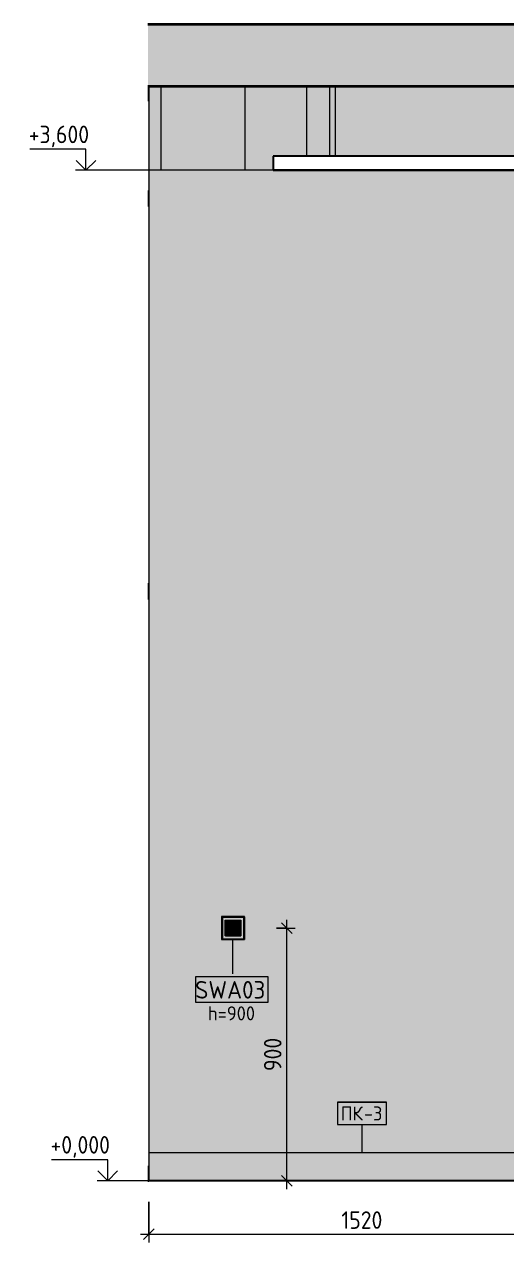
# Model space of a CAD drawing. Header units: millimetres. Extents: x 855 to 84199, y -1987 to 21700.
# Drawn here: x 40088 to 41805, y -221 to 4120 of the extents above; entities that cross this region are included whole.
import ezdxf

# ---------------------------------------------------------------- set-up
doc = ezdxf.new("R2010")
doc.units = ezdxf.units.MM
for name, color, linetype, lineweight in [('A-ANNO-DIMS', 7, 'Continuous', 9), ('A-ANNO-DIMS-25', 7, 'Continuous', 9), ('A-DETL', 7, 'Continuous', 9), ('A-FLOR', 7, 'Continuous', 9), ('A-GENM', 7, 'Continuous', 9), ('A-GENM-IDEN', 7, 'Continuous', 9), ('A-GLAZ-CWMG', 7, 'Continuous', 9), ('A-GLAZ-CWMG-2', 7, 'Continuous', 30), ('A-WALL-PATT', 7, 'Continuous', 9), ('E-ELEC-FIXT-IDEN', 7, 'Continuous', 9), ('G-ANNO-DIMS', 7, 'Continuous', 9), ('G-ANNO-DIMS-1', 7, 'Continuous', 20), ('I-WALL', 7, 'Continuous', 9), ('S-COLS', 7, 'Continuous', 9), ('Электрические приборы', 7, 'Continuous', 9)]:
    doc.layers.add(name, color=color, linetype=linetype, lineweight=lineweight)
for name, color, linetype, lineweight, true_color in [('A-CLNG-FNSH-1', 7, 'Continuous', 30, 0x3c3c3c), ('A-FLOR-1', 7, 'Continuous', 9, 0x787878), ('A-FLOR-FNSH-1', 7, 'Continuous', 40, 0x3c3c3c), ('A-FLOR-FNSH-2', 7, 'Continuous', 30, 0x3c3c3c), ('A-WALL-4', 7, 'Continuous', 30, 0x3c3c3c)]:
    doc.layers.add(name, color=color, linetype=linetype, lineweight=lineweight, true_color=true_color)
doc.styles.add('GOST Common_6', font='GOST_Common.ttf', dxfattribs={"height": 50})
doc.styles.add('GOST Common_7', font='GOST_Common.ttf', dxfattribs={"height": 62.5})
doc.styles.add('ISOCPEUR_2', font='isocpeur.ttf', dxfattribs={"width": 0.9, "height": 62.5})
doc.dimstyles.new('ISO-2_5_0_9К_БОЛЬШОЙ_1', dxfattribs={"dimscale": 304.8, "dimtxt": 62.248823, "dimasz": 0.123031, "dimexe": 0.098425, "dimexo": 0.246063, "dimgap": 0, "dimtad": 1, "dimdec": 0, "dimrnd": 10, "dimzin": 0, "dimdsep": 46, "dimtxsty": 'ISOCPEUR_2', "dimblk1": 'OBLIQUE', "dimblk2": 'OBLIQUE', "dimsah": 1, "dimcen": 0.09, "dimdle": 0.098425, "dimazin": 0, "dimtfac": 1, "dimtdec": 4, "dimtix": 1, "dimtmove": 0, "dimatfit": 3, "dimfxl": 1, "dimtvp": 1, "dimtolj": 1, "dimtzin": 0, "dimarcsym": 2})

# ---------------------------------------------------------------- blocks, each defined once
blk = doc.blocks.new('Прямоугольный импост - Импост структурный с накладкой - 160мм Темный-32352618-Развертка 1_60-2')
at = {"layer": 'A-GLAZ-CWMG-2'}
for p, q in [((13557, 50), (13553.8, 50)), ((13557, 0), (13557, 50)), ((13553.8, 0), (13557, 0))]:
    blk.add_line(p, q, dxfattribs=at)
blk = doc.blocks.new('Прямоугольный импост - Импост структурный с накладкой - 160мм Темный-32352619-Развертка 1_60-2')
at = {"layer": 'A-GLAZ-CWMG-2'}
for p, q in [((13557, 3900), (13553.8, 3900)), ((13557, 3850), (13557, 3900)), ((13553.8, 3850), (13557, 3850))]:
    blk.add_line(p, q, dxfattribs=at)
blk = doc.blocks.new('Прямоугольный импост - Импост структурный с накладкой - 160мм Темный-30755591-Развертка 1_60-2')
at = {"layer": 'A-GLAZ-CWMG'}
blk.add_hatch(color=256, dxfattribs=at).paths.add_polyline_path([(13553.8, 50), (13557, 50), (13557, 2075), (13553.8, 2075), (13553.8, 100)])
blk.add_line((13557, 2075), (13557, 50), dxfattribs=at)
blk = doc.blocks.new('Прямоугольный импост - Импост структурный с накладкой - 160мм Темный-32352621-Развертка 1_60-2')
at = {"layer": 'A-GLAZ-CWMG-2'}
for p, q in [((13557, 2125), (13553.8, 2125)), ((13557, 2075), (13557, 2125)), ((13553.8, 2075), (13557, 2075))]:
    blk.add_line(p, q, dxfattribs=at)
blk = doc.blocks.new('Прямоугольный импост - Импост структурный с накладкой - 160мм Темный-32352604-Развертка 1_60-2')
at = {"layer": 'A-GLAZ-CWMG'}
blk.add_hatch(color=256, dxfattribs=at).paths.add_polyline_path([(13553.8, 2125), (13557, 2125), (13557, 3475), (13553.8, 3475), (13553.8, 2768.1)])
blk.add_line((13557, 3475), (13557, 2125), dxfattribs=at)
blk = doc.blocks.new('Плинтус - Плинтус керамогранит бежевый-33067102-Развертка 1_60-2')
at = {"layer": 'A-GENM'}
blk.add_hatch(color=256, dxfattribs=at).paths.add_polyline_path([(14003.7, 0), (15064, 0), (15064, 2), (15075, 2), (15075, 100), (13557, 100), (13557, 0), (13900, 0)])
for p, q in [((13557, 100), (15075, 100)), ((15075, 100), (15075, 2))]:
    blk.add_line(p, q, dxfattribs=at)
blk = doc.blocks.new('Switch1 - Svitch х2-27451159-Развертка 1_60-2')
at = {"layer": 'Электрические приборы'}
h = blk.add_hatch(color=256, dxfattribs=at)
h.paths.add_polyline_path([(13816, 859), (13898, 859), (13898, 941), (13816, 941), (13816, 862)])
h.paths.add_polyline_path([(13897, 860), (13817, 860), (13817, 940), (13897, 940), (13897, 862)])
h = blk.add_hatch(color=256, dxfattribs=at)
h.paths.add_polyline_path([(13895, 862), (13895, 938), (13819, 938), (13819, 862), (13884, 862)])
h.paths.add_polyline_path([(13885, 872), (13829, 872), (13829, 928), (13885, 928), (13885, 873)])
blk.add_hatch(color=256, dxfattribs=at).paths.add_polyline_path([(13830, 873), (13884, 873), (13884, 927), (13830, 927)])
for p, q in [((13898, 941), (13816, 941)), ((13816, 941), (13816, 859)), ((13817, 860), (13817, 940)), ((13817, 940), (13897, 940)), ((13895, 938), (13819, 938)), ((13819, 938), (13819, 862)), ((13895, 938), (13819, 938)), ((13819, 938), (13819, 862)), ((13829, 872), (13829, 928)), ((13829, 928), (13885, 928)), ((13829, 872), (13829, 928)), ((13829, 928), (13885, 928)), ((13856, 927), (13830, 927)), ((13830, 927), (13830, 873)), ((13884, 927), (13830, 927)), ((13830, 927), (13830, 873)), ((13856, 873), (13856, 927)), ((13858, 927), (13858, 873)), ((13884, 927), (13858, 927)), ((13884, 873), (13884, 927)), ((13884, 873), (13884, 927)), ((13885, 928), (13885, 872)), ((13885, 928), (13885, 872)), ((13895, 862), (13895, 938)), ((13895, 862), (13895, 938)), ((13897, 940), (13897, 860)), ((13898, 859), (13898, 941)), ((13885, 872), (13829, 872)), ((13885, 872), (13829, 872)), ((13830, 873), (13856, 873)), ((13830, 873), (13884, 873)), ((13858, 873), (13884, 873)), ((13816, 859), (13898, 859)), ((13897, 860), (13817, 860)), ((13819, 862), (13895, 862)), ((13819, 862), (13895, 862))]:
    blk.add_line(p, q, dxfattribs=at)
blk = doc.blocks.new('Прямоугольный импост - Импост структурный с накладкой - 160мм Темный-32352605-Развертка 1_60-2')
at = {"layer": 'A-GLAZ-CWMG'}
blk.add_hatch(color=256, dxfattribs=at).paths.add_polyline_path([(13553.8, 3525), (13557, 3525), (13557, 3850), (13553.8, 3850), (13553.8, 3600)])
blk.add_line((13557, 3850), (13557, 3525), dxfattribs=at)
blk = doc.blocks.new('М_силовых электроприборов_РАЗВЕРТКИ - Типоразмер_примечание-27444908-Развертка 1_60-2')
at = {"layer": 'E-ELEC-FIXT-IDEN'}
for p, q in [((13981.3, 726), (13723, 726)), ((13723, 726), (13723, 636)), ((13981.3, 636), (13981.3, 726)), ((13723, 636), (13981.3, 636))]:
    blk.add_line(p, q, dxfattribs=at)
blk = doc.blocks.new('Mark Reiling - Mark Reiling-26174330-Развертка 1_60-2')
at = {"layer": 'A-GENM-IDEN'}
for p, q in [((14229.3, 279.6), (14229.3, 200.8)), ((14229.3, 279.6), (14402.7, 279.6)), ((14402.7, 279.6), (14229.3, 279.6)), ((14229.3, 279.6), (14229.3, 200.8)), ((14402.7, 200.8), (14402.7, 279.6)), ((14402.7, 200.8), (14402.7, 279.6)), ((14229.3, 200.8), (14402.7, 200.8)), ((14229.3, 200.8), (14402.7, 200.8))]:
    blk.add_line(p, q, dxfattribs=at)
blk = doc.blocks.new('DIMBLOCK37-Развертка 1_60-2')
at = {"layer": 'A-ANNO-DIMS-25', "lineweight": 20}
for p, q in [((41022.7, 900), (41004, 918.7)), ((41022.7, 900), (41041.5, 881.2)), ((41022.7, 0), (41004, 18.8)), ((41022.7, 0), (41041.5, -18.8))]:
    blk.add_line(p, q, dxfattribs=at)
at = {"layer": 'A-ANNO-DIMS-25'}
for p, q in [((41022.7, -30), (41022.7, 930)), ((40986.3, 900), (41052.7, 900)), ((41022.7, 900), (40986.3, 900)), ((41089.3, 0), (40992.7, 0)), ((41022.7, 0), (41089.3, 0))]:
    blk.add_line(p, q, dxfattribs=at)
at = {"layer": 'A-ANNO-DIMS-25', "color": 0, "insert": (40941.1, 390.7), "char_height": 62.5, "width": 142.215, "attachment_point": 1, "rotation": 90, "line_spacing_factor": 1.149209, "style": 'ISOCPEUR_2'}
blk.add_mtext('900', dxfattribs=at)
blk = doc.blocks.new('_Oblique')
at = {"color": 0, "linetype": 'ByBlock', "lineweight": -2}
blk.add_line((-0.5, -0.5), (0.5, 0.5), dxfattribs=at)
blk = doc.blocks.new('DIMBLOCK39-Развертка 1_60-2')
at = {"layer": 'A-ANNO-DIMS-25'}
for p, q in [((40531.3, -75), (40531.3, -220.6)), ((40531.3, -190.6), (40531.3, -75.1)), ((42049.3, -75), (42049.3, -220.6)), ((42049.3, -190.6), (42049.3, -75.1)), ((40501.3, -190.6), (42049.3, -190.6))]:
    blk.add_line(p, q, dxfattribs=at)
at = {"layer": 'A-ANNO-DIMS-25', "lineweight": 20}
for p, q in [((40531.3, -190.6), (40550.1, -171.8)), ((42049.3, -190.6), (42068.1, -171.8)), ((40531.3, -190.6), (40512.6, -209.3)), ((42049.3, -190.6), (42030.6, -209.3))]:
    blk.add_line(p, q, dxfattribs=at)
at = {"layer": 'A-ANNO-DIMS-25', "color": 0, "insert": (41216.7, -108.9), "char_height": 62.5, "width": 176.691, "attachment_point": 1, "line_spacing_factor": 1.149209, "style": 'ISOCPEUR_2'}
blk.add_mtext('1520', dxfattribs=at)
blk = doc.blocks.new('Высотные отметки - Стрелка_Верх-17668718-Развертка 1_60-2')
at = {"layer": 'G-ANNO-DIMS'}
for p, q in [((13410.3, 75), (13210.3, 75)), ((13410.3, 0), (13410.3, 75)), ((13448.2, 0), (13373.2, 0))]:
    blk.add_line(p, q, dxfattribs=at)
at = {"layer": 'G-ANNO-DIMS-1'}
for q in [(13375, 35.4), (13445.7, 35.4)]:
    blk.add_line((13410.3, 0), q, dxfattribs=at)

msp = doc.modelspace()

# ---------------------------------------------------------------- hatches: boundary and pattern name
at = {"layer": 'A-FLOR-1'}
h = msp.add_hatch(dxfattribs=at)
h.set_pattern_fill('FP_30', color=256, style=0, pattern_type=2)
h.set_pattern_definition([(45, (46237.331, 0), (-14.25598, 14.25598), []), (45, (46251.587, 0), (-14.25598, 14.25598), [25.202, -5.04, 0.8382, -4.202])])
h.paths.add_polyline_path([(47727.4, 3900), (47727.4, 4120), (40528.1, 4120), (40528.1, 3900), (47277.4, 3900)])
at = {"layer": 'A-WALL-PATT'}
msp.add_hatch(color=256, dxfattribs=at).paths.add_polyline_path([(43227.8, 3650), (43903.3, 3650), (43903.3, 3900), (41194.3, 3900), (41194.3, 3650), (42327.9, 3650)])
h = msp.add_hatch(color=256, dxfattribs=at)
h.paths.add_polyline_path([(40644.6, 100), (42049.3, 100), (42049.3, 2100), (43149.3, 2100), (43149.3, 100), (44724.3, 100), (44724.3, 3600), (40531.3, 3600), (40531.3, 100), (40603.6, 100)])
h.paths.add_polyline_path([(40872.3, 859), (40790.3, 859), (40790.3, 941), (40872.3, 941), (40872.3, 860)])
h.paths.add_polyline_path([(43315.3, 859), (43233.3, 859), (43233.3, 941), (43315.3, 941), (43315.3, 860)])
h.paths.add_polyline_path([(40871.3, 860), (40871.3, 940), (40791.3, 940), (40791.3, 860), (40869.3, 860)])
h.paths.add_polyline_path([(43234.3, 860), (43314.3, 860), (43314.3, 940), (43234.3, 940), (43234.3, 862)])
h.paths.add_polyline_path([(43302.3, 862), (43236.3, 862), (43236.3, 938), (43312.3, 938), (43312.3, 862)])
h.paths.add_polyline_path([(40858.3, 862), (40793.3, 862), (40793.3, 938), (40869.3, 938), (40869.3, 862), (40859.3, 862)])
h.paths.add_polyline_path([(43301.3, 872), (43302.3, 872), (43302.3, 928), (43246.3, 928), (43246.3, 872), (43275.3, 872)])
h.paths.add_polyline_path([(40859.3, 872), (40859.3, 928), (40803.3, 928), (40803.3, 872), (40858.3, 872)])
h.paths.add_polyline_path([(40804.3, 873), (40804.3, 927), (40858.3, 927), (40858.3, 873), (40830.3, 873)])
h.paths.add_polyline_path([(43273.3, 873), (43247.3, 873), (43247.3, 927), (43301.3, 927), (43301.3, 873), (43275.3, 873)])
h.paths.add_polyline_path([(43399.3, 1550), (43299.3, 1550), (43299.3, 1650), (43399.3, 1650)])
h.paths.add_polyline_path([(44071.5, 1759), (44034, 1759), (44034, 1841), (44116, 1841), (44116, 1759), (44099.5, 1759)])
h.paths.add_polyline_path([(44065.5, 1797.5), (44066.7, 1797.8), (44067.6, 1798.7), (44068, 1800), (44067.6, 1801.2), (44066.7, 1802.2), (44065.5, 1802.5), (44064.2, 1802.2), (44063.3, 1801.2), (44063, 1800), (44063.3, 1798.7), (44064.2, 1797.8), (44064.8, 1797.6)])
h.paths.add_polyline_path([(44084.5, 1797.5), (44085.7, 1797.8), (44086.6, 1798.7), (44087, 1800), (44086.6, 1801.2), (44085.7, 1802.2), (44084.5, 1802.5), (44083.2, 1802.2), (44082.3, 1801.2), (44082, 1800), (44082.3, 1798.7), (44083.2, 1797.8), (44083.8, 1797.6)])
h.paths.add_polyline_path([(43227.8, 1995), (43204.8, 1995), (43204.8, 2805), (44644.8, 2805), (44644.8, 1995), (43228.1, 1995)])
h.paths.add_polyline_path([(42549.3, 2250), (42549.3, 2350), (42649.3, 2350), (42649.3, 2250)])
at = {"layer": 'I-WALL'}
for points in [[(40574.3, 3600), (40574.3, 3900), (40531.3, 3900), (40531.3, 3600)], [(40874.3, 3600), (40974.3, 3600), (40974.3, 3650), (41094.3, 3650), (41094.3, 3900), (40874.3, 3900), (40874.3, 3601)], [(41174.3, 3650), (41174.3, 3900), (41094.3, 3900), (41094.3, 3650)]]:
    msp.add_hatch(color=256, dxfattribs=at).paths.add_polyline_path(points)
h = msp.add_hatch(color=256, dxfattribs=at)
h.paths.add_polyline_path([(43924.3, 3650), (43924.3, 3900), (43904.3, 3900), (43904.3, 3650)])
h.paths.add_polyline_path([(41174.3, 3650), (41194.3, 3650), (41194.3, 3900), (41174.3, 3900)])
at = {"layer": 'S-COLS'}
msp.add_hatch(color=256, dxfattribs=at).paths.add_polyline_path([(40574.3, 3600), (40874.3, 3600), (40874.3, 3900), (40574.3, 3900), (40574.3, 3605.2)])

# ---------------------------------------------------------------- linework, layer by layer
at = {"layer": 'A-CLNG-FNSH-1'}
for p, q in [((46094.3, 3650), (40974.3, 3650)), ((40974.3, 3650), (40974.3, 3600)), ((46094.3, 3601), (40974.3, 3601)), ((40974.3, 3600), (46093.3, 3600))]:
    msp.add_line(p, q, dxfattribs=at)
at = {"layer": 'A-DETL'}
msp.add_line((40974.3, 3650), (40974.3, 3600), dxfattribs=at)
at = {"layer": 'A-FLOR'}
msp.add_line((47727.4, -0.1), (40574.3, -0.1), dxfattribs=at)
at = {"layer": 'A-FLOR-FNSH-1'}
for p, q in [((47727.4, 4120), (40528.1, 4120)), ((40528.1, 3900), (47727.4, 3900))]:
    msp.add_line(p, q, dxfattribs=at)
at = {"layer": 'A-FLOR-FNSH-2'}
for p, q in [((47727.4, 0), (40528.1, 0)), ((40574.3, -0.1), (40528.1, -0.1))]:
    msp.add_line(p, q, dxfattribs=at)
at = {"layer": 'A-GENM-IDEN'}
msp.add_line((41290.3, 100), (41290.3, 199.8), dxfattribs=at)
at = {"layer": 'A-WALL-4'}
msp.add_line((40574.3, -0.3), (40574.3, -0.1), dxfattribs=at)
at = {"layer": 'E-ELEC-FIXT-IDEN'}
msp.add_line((40829.2, 858.3), (40829.2, 736.6), dxfattribs=at)
at = {"layer": 'G-ANNO-DIMS'}
for p, q in [((41069, 3600), (40307.1, 3600)), ((40655.1, 0), (40384.7, 0))]:
    msp.add_line(p, q, dxfattribs=at)
at = {"layer": 'I-WALL'}
for p, q in [((40574.3, 3900), (40574.3, 3600)), ((41094.3, 3650), (41094.3, 3900)), ((41174.3, 3900), (41174.3, 3650)), ((41194.3, 3900), (41194.3, 3650)), ((40974.3, 3600), (40531.3, 3600))]:
    msp.add_line(p, q, dxfattribs=at)
at = {"layer": 'S-COLS'}
msp.add_line((40874.3, 3600), (40874.3, 3900), dxfattribs=at)

# ---------------------------------------------------------------- block references
at = {"layer": 'A-GENM'}
msp.add_blockref('Плинтус - Плинтус керамогранит бежевый-33067102-Развертка 1_60-2', (26974.3, 0), dxfattribs=at)
at = {"layer": 'A-GENM-IDEN'}
msp.add_blockref('Mark Reiling - Mark Reiling-26174330-Развертка 1_60-2', (26974.3, 0), dxfattribs=at)
at = {"layer": 'A-GLAZ-CWMG'}
for name, p in [('Прямоугольный импост - Импост структурный с накладкой - 160мм Темный-32352619-Развертка 1_60-2', (26974.3, 0)), ('Прямоугольный импост - Импост структурный с накладкой - 160мм Темный-32352605-Развертка 1_60-2', (26974.3, 0)), ('Прямоугольный импост - Импост структурный с накладкой - 160мм Темный-32352621-Развертка 1_60-2', (26974.3, 1400)), ('Прямоугольный импост - Импост структурный с накладкой - 160мм Темный-32352604-Развертка 1_60-2', (26974.3, 0)), ('Прямоугольный импост - Импост структурный с накладкой - 160мм Темный-32352621-Развертка 1_60-2', (26974.3, 0)), ('Прямоугольный импост - Импост структурный с накладкой - 160мм Темный-30755591-Развертка 1_60-2', (26974.3, 0)), ('Прямоугольный импост - Импост структурный с накладкой - 160мм Темный-32352618-Развертка 1_60-2', (26974.3, 0))]:
    msp.add_blockref(name, p, dxfattribs=at)
at = {"layer": 'E-ELEC-FIXT-IDEN'}
msp.add_blockref('М_силовых электроприборов_РАЗВЕРТКИ - Типоразмер_примечание-27444908-Развертка 1_60-2', (26974.3, 0), dxfattribs=at)
at = {"layer": 'G-ANNO-DIMS'}
for p in [(26896.7, 3600), (26974.3, 0)]:
    msp.add_blockref('Высотные отметки - Стрелка_Верх-17668718-Развертка 1_60-2', p, dxfattribs=at)
at = {"layer": 'Электрические приборы'}
msp.add_blockref('Switch1 - Svitch х2-27451159-Развертка 1_60-2', (26974.3, 0), dxfattribs=at)

# ---------------------------------------------------------------- texts
at = {"layer": 'A-GENM-IDEN', "char_height": 50, "attachment_point": 1, "style": 'GOST Common_6'}
for s, insert, width in [('ПК', (41214.3, 264.7), 100.211), ('-3', (41297, 264.7), 86.181)]:
    msp.add_mtext(s, dxfattribs=dict(at, insert=insert, width=width))
at = {"layer": 'E-ELEC-FIXT-IDEN', "attachment_point": 1}
for s, insert, char_height, width, style in [('SWA03', (40696, 711.5), 62.5, 320.675, 'GOST Common_7'), ('h=900', (40741.3, 621.3), 50, 220.464, 'GOST Common_6')]:
    msp.add_mtext(s, dxfattribs=dict(at, insert=insert, char_height=char_height, width=width, style=style))

# ---------------------------------------------------------------- dimensions: what is measured, and where the dimension line sits
at = {"layer": 'A-ANNO-DIMS'}
dim = msp.add_linear_dim(base=(41022.7, 900), p1=(41014.3, 0), p2=(40911.3, 900), angle=90, dimstyle='ISO-2_5_0_9К_БОЛЬШОЙ_1', override={"dimpost": '<>', "dimfxl": 905.874715}, dxfattribs=at)
dim.commit()
dim.dimension.update_dxf_attribs({"geometry": 'DIMBLOCK37-Развертка 1_60-2', "text_midpoint": (40991.5, 450)})
dim = msp.add_linear_dim(base=(42049.3, -190.6), p1=(40531.3, 0), p2=(42049.3, 0), dimstyle='ISO-2_5_0_9К_БОЛЬШОЙ_1', override={"dimpost": '<>', "dimfxl": 1518.00001}, dxfattribs=at)
dim.commit()
dim.dimension.update_dxf_attribs({"geometry": 'DIMBLOCK39-Развертка 1_60-2', "text_midpoint": (41290.3, -159.3)})

# ---------------------------------------------------------------- next in the draw order: texts
at = {"layer": 'G-ANNO-DIMS', "char_height": 62.5, "width": 254.705, "attachment_point": 1, "line_spacing_factor": 1.149209, "style": 'ISOCPEUR_2', "bg_fill": 3, "box_fill_scale": 1.25, "bg_fill_color": 256, "bg_fill_true_color": 13158600, "bg_fill_transparency": 0}
for s, insert in [('+3,600', (40103.4, 3759.2)), ('+0,000', (40181, 159.2))]:
    msp.add_mtext(s, dxfattribs=dict(at, insert=insert))

doc.saveas('drawing.dxf')
